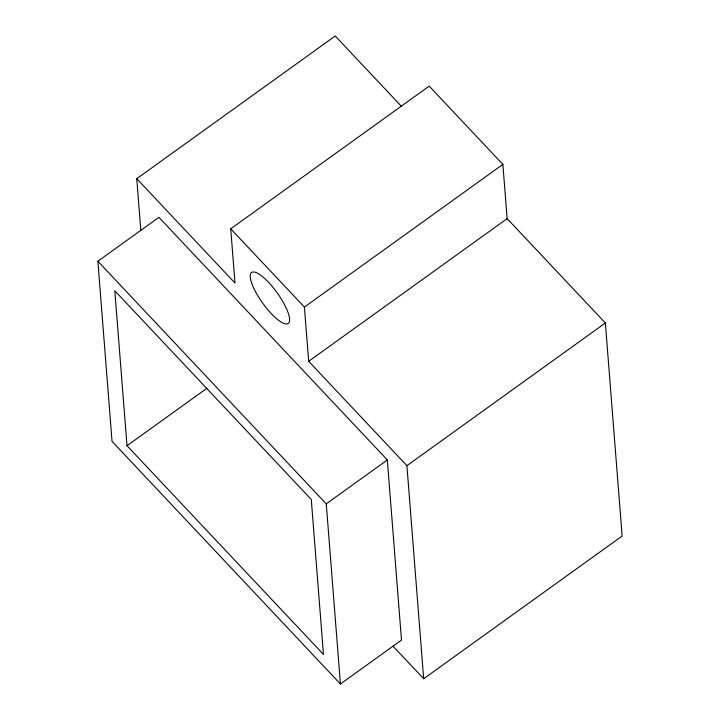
<?xml version="1.0" encoding="UTF-8"?>
<svg xmlns="http://www.w3.org/2000/svg" width="720" height="720" viewBox="0 0 720 720"><rect width="100%" height="100%" fill="white"/><g stroke="black" fill="none" stroke-linecap="round" stroke-linejoin="round"><path stroke-width="1.08" d="M140.814 230.274L136.755 178.686L335.223 36L401.229 106.119M97.866 261.234L158.931 217.332L387.324 459.963L401.499 640.098L340.434 684L112.041 441.36L97.866 261.234L326.259 503.865L340.434 684M136.755 178.686L234.99 283.05L230.724 228.816L429.192 86.13L502.866 164.394L507.132 218.628L605.367 322.992L622.134 536.049L423.675 678.735L392.976 646.128M423.675 678.735L406.908 465.678L308.673 361.314L304.398 307.08L502.866 164.394M127.008 445.734L114.813 290.781L311.283 499.5L323.478 654.453L127.008 445.734L206.82 388.35M308.673 361.314L507.132 218.628M326.259 503.865L387.324 459.963M406.908 465.678L605.367 322.992M230.724 228.816L304.398 307.08M253.521 287.64A31.374 8.892 54.3 0 0 287.55 323.793A31.374 8.892 54.3 0 0 268.704 282.474A31.374 8.892 54.3 0 0 253.521 287.64"/></g></svg>
